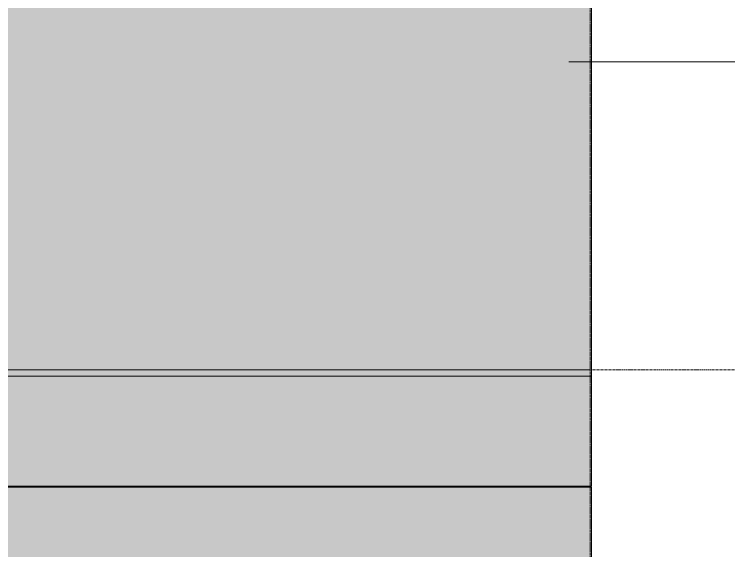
# Model space of a CAD drawing. Header units: millimetres. Extents: x -134153 to 99383, y -5233 to 35400.
# Drawn here: x 84303 to 89830, y 4200 to 8349 of the extents above; entities that cross this region are included whole.
import ezdxf

# ---------------------------------------------------------------- set-up
doc = ezdxf.new("R2010")
doc.units = ezdxf.units.MM
doc.linetypes.add('Centre', pattern=[31.75, 6.35, -4.7625, 15.875, -4.7625])
doc.linetypes.add('Grid Line', pattern=[22.225, 12.7, -3.175, 3.175, -3.175])
for name, color, linetype, lineweight in [('A-FLOR-LEVL-2', 51, 'Centre', 9), ('A-WALL', 113, 'Continuous', 9), ('A-WALL-IDEN', 211, 'Continuous', 9), ('A-WALL-PATT-2', 111, 'Continuous', 5), ('S-GRID-1', 1, 'Grid Line', 9)]:
    doc.layers.add(name, color=color, linetype=linetype, lineweight=lineweight)

msp = doc.modelspace()

# ---------------------------------------------------------------- hatches: boundary and pattern name
at = {"layer": 'A-WALL-PATT-2'}
h = msp.add_hatch(color=256, dxfattribs=at)
h.paths.add_polyline_path([(80174.4, 5550), (88758.9, 5550), (88758.9, 8950), (77598.9, 8950), (77598.9, 5550), (78587.8, 5550)])
h.paths.add_polyline_path([(78199.8, 6514.4), (78158.9, 6514.4), (78158.9, 8200), (79558.9, 8200), (79558.9, 6514.4), (78587.8, 6514.4)])
h.paths.add_polyline_path([(79381.1, 7914.4), (79517.9, 7914.4), (79517.9, 8159.1), (78881.1, 8159.1), (78881.1, 7914.4)])
h.paths.add_polyline_path([(78614.5, 7914.4), (78836.6, 7914.4), (78836.6, 8136.5), (78222.4, 8136.5), (78222.4, 7914.4), (78587.8, 7914.4)])
msp.add_hatch(color=256, dxfattribs=at).paths.add_polyline_path([(88768.9, 5550), (88768.9, 8950), (88758.9, 8950), (88758.9, 5550)])
h = msp.add_hatch(color=256, dxfattribs=at)
h.paths.add_polyline_path([(77608.9, 2200), (77958.9, 2200), (77958.9, 3290), (77608.9, 3290), (77608.9, 3200.6)])
h.paths.add_polyline_path([(80174.4, 2200), (88768.9, 2200), (88768.9, 3290), (79748.9, 3290), (79748.9, 2200)])
h.paths.add_polyline_path([(77608.9, 3300), (77958.9, 3300), (77958.9, 4690), (77608.9, 4690), (77608.9, 4304.9)])
h.paths.add_polyline_path([(86520.7, 3300), (88768.9, 3300), (88768.9, 4690), (79748.9, 4690), (79748.9, 3300), (80174.4, 3300)])
h.paths.add_polyline_path([(86520.7, 4700), (88768.9, 4700), (88768.9, 5550), (88758.9, 5550), (88758.9, 5600), (77608.9, 5600), (77608.9, 4700), (80174.4, 4700)])
h = msp.add_hatch(color=256, dxfattribs=at)
h.paths.add_polyline_path([(88764.9, 4690), (88764.9, 4700), (79748.9, 4700), (79748.9, 4690), (86520.7, 4690)])
h.paths.add_polyline_path([(77608.9, 4690), (77958.9, 4690), (77958.9, 4700), (77608.9, 4700)])

# ---------------------------------------------------------------- linework, layer by layer
at = {"layer": 'A-FLOR-LEVL-2'}
msp.add_line((-12769.4, 5600), (95658.9, 5600), dxfattribs=at)
at = {"layer": 'A-WALL'}
for p, q in [((88768.9, 29350), (88768.9, 4700)), ((88758.9, 5600), (77608.9, 5600)), ((88768.9, 5550), (77598.9, 5550)), ((77598.9, 4700), (88768.9, 4700)), ((88764.9, 4690), (88764.9, 4700)), ((88768.9, 4690), (79748.9, 4690)), ((88768.9, 3300), (88768.9, 4690))]:
    msp.add_line(p, q, dxfattribs=at)
at = {"layer": 'A-WALL-IDEN'}
msp.add_line((88592.3, 7982.1), (90589.1, 7980.5), dxfattribs=at)
at = {"layer": 'S-GRID-1'}
msp.add_line((88758.9, 856.3), (88758.9, 30285.9), dxfattribs=at)

doc.saveas('drawing.dxf')
